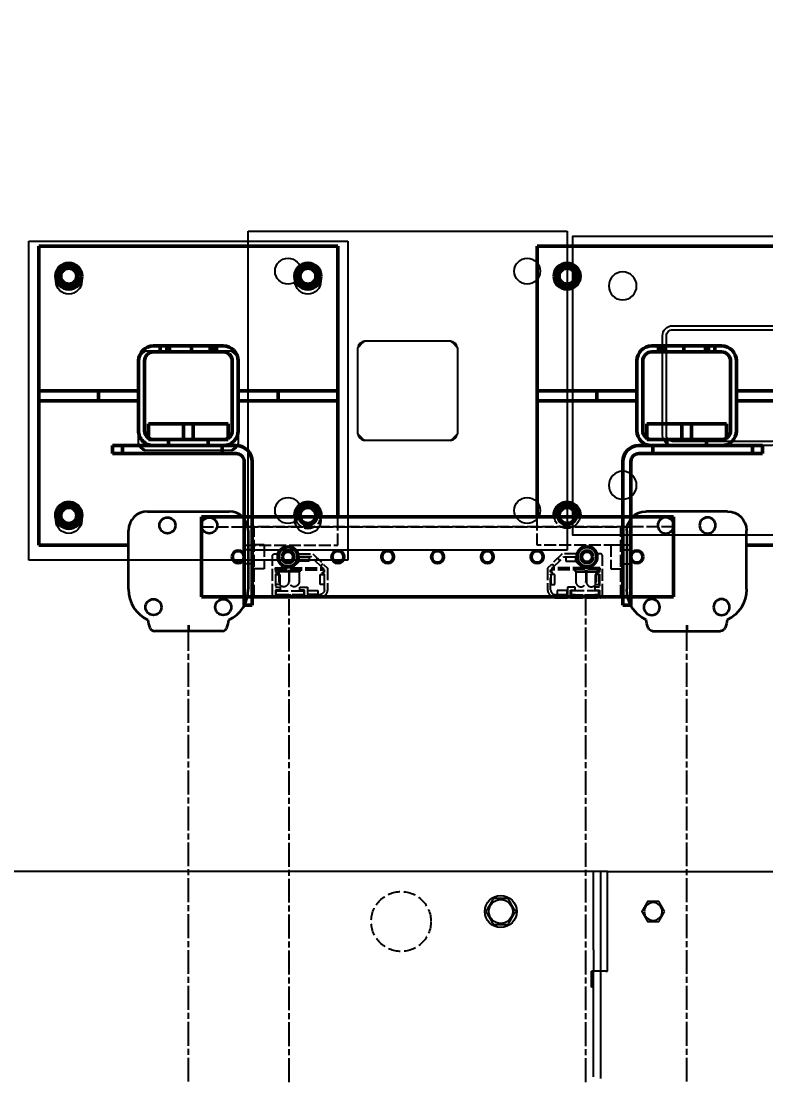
# Model space of a CAD drawing. Header units: millimetres. Extents: x -383313 to -161684, y -117025 to 99224.
# Drawn here: x -343626 to -343252, y -7495 to -6965 of the extents above; entities that cross this region are included whole.
import ezdxf

# ---------------------------------------------------------------- set-up
doc = ezdxf.new("R2010")
doc.units = ezdxf.units.MM
doc.header["$MEASUREMENT"] = 0
for name, pattern in [('AM_ISO02W050', [7.5, 6, -1.5]), ('AM_ISO08W050', [18, 12, -1.5, 3, -1.5]), ('DASHED', [0.75, 0.5, -0.25]), ('ESKD_shtrih', [4, 3, -1])]:
    doc.linetypes.add(name, pattern=pattern)
for name, color, linetype, lineweight in [('AM_0', 7, 'Continuous', 50), ('AM_3', 6, 'AM_ISO02W050', 25), ('AM_6', 2, 'Continuous', 35), ('AM_7', 4, 'AM_ISO08W050', 25)]:
    doc.layers.add(name, color=color, linetype=linetype, lineweight=lineweight)
for name, color, linetype in [('PV-55E8', 7, 'Continuous'), ('Ограждения', 20, 'Continuous'), ('Робот', 30, 'Continuous')]:
    doc.layers.add(name, color=color, linetype=linetype)
doc.styles.add('PSTUDIO', font='arial.ttf')

# ---------------------------------------------------------------- blocks, each defined once
blk = doc.blocks.new('A$Cd2819ec4')
at = {"layer": 'AM_0'}
for p, q in [((-764.22, 243.42), (-764.22, 32)), ((-724.22, 243.42), (-764.22, 243.42)), ((-724.22, 243.42), (-724.22, 32)), ((-827.5, 75), (-900, 75)), ((-900, 75), (-900, -75)), ((-827.5, 45), (-827.5, 75)), ((-827.5, 75), (-822.5, 75)), ((-764.22, 75), (-822.5, 75)), ((-822.5, 75), (-822.5, 45)), ((-822.5, 45), (-827.5, 45)), ((-827.5, 45), (-827.5, 25)), ((-822.5, 25), (-822.5, 45)), ((-720, 32), (-792, 32)), ((-764.22, 32), (-764.22, 28)), ((-720, 28.12), (-720, 32)), ((-720, 28.12), (-720, 32)), ((-792, 28), (-763.33, 28)), ((-763.33, 28), (-757.5, 28)), ((-759.22, 28), (-720, 28)), ((-720, 28), (-720, 28.12)), ((-807.5, 25), (-842.5, 25)), ((-807.5, 22), (-842.5, 22)), ((-800, 24), (-800, 17.5)), ((-796, -38), (-796, 24)), ((-850, 17.5), (-850, -17.5)), ((-847, 17.5), (-847, -17.5)), ((-811, 20), (-803.76, 20)), ((-811, 20), (-811, -20)), ((-803.76, 20), (-803, 20)), ((-803, 20), (-803, 17.5)), ((-803, 10), (-803, 17.5)), ((-800, 10), (-800, 17.5)), ((-796, 17), (-800, 17)), ((-847, 14.12), (-850, 14.12)), ((-850, 12.5), (-847, 12.5)), ((-847, 10.88), (-850, 10.88)), ((-800, 10), (-803, 10)), ((-803, 10), (-803, -10)), ((-800, 10), (-800, -10)), ((-850, 1.5), (-847, 1.5)), ((-811, 2.46), (-803, 2.46)), ((-811, -2.46), (-803, -2.46)), ((-850, -9.5), (-847, -9.5)), ((-803, -17.5), (-803, -10)), ((-803, -10), (-800, -10)), ((-800, -17.5), (-800, -10)), ((-847, -10.88), (-850, -10.88)), ((-847, -14.12), (-850, -14.12)), ((-811, -20), (-803.76, -20)), ((-803.76, -20), (-803, -20)), ((-803, -17.5), (-803, -20)), ((-800, -17.5), (-800, -38)), ((-842.5, -22), (-807.5, -22)), ((-842.5, -25), (-807.5, -25)), ((-827.5, -25), (-827.5, -45)), ((-822.5, -45), (-822.5, -25)), ((-750, -75), (-750, -30)), ((-796, -33), (-800, -33)), ((-800, -38), (-796, -38)), ((-827.5, -75), (-827.5, -45)), ((-827.5, -45), (-822.5, -45)), ((-822.5, -45), (-822.5, -75)), ((-900, -75), (-827.5, -75)), ((-822.5, -75), (-827.5, -75)), ((-822.5, -75), (-764.22, -75)), ((-764.22, -75), (-750, -75))]:
    blk.add_line(p, q, dxfattribs=at)
for centre, radius in [((-744.22, 225), 3), ((-744.22, 200), 5), ((-744.22, 200), 3), ((-744.22, 200), 2.75), ((-744.22, 175), 3), ((-744.22, 150), 3), ((-744.22, 125), 3), ((-744.22, 100), 3), ((-744.22, 75), 3), ((-885, 60), 6.5), ((-885, 60), 5), ((-885, 60), 4.5), ((-885, 60), 4.11), ((-885, 60), 4), ((-765, 60), 4.5), ((-765, 60), 4.11), ((-765, 60), 4), ((-885, -60), 6.5), ((-885, -60), 5), ((-885, -60), 4.5), ((-885, -60), 4.11), ((-885, -60), 4), ((-765, -60), 4.5), ((-765, -60), 4.11), ((-765, -60), 4)]:
    blk.add_circle(centre, radius, dxfattribs=at)
for centre, radius, start, end in [((-765, 60), 6.5, 83.0635, 276.9365), ((-765, 60), 5, 80.9672, 279.0328), ((-792, 24), 8, 90, 180), ((-792, 24), 4, 90, 180), ((-842.5, 17.5), 7.5, 90, 180), ((-842.5, 17.5), 4.5, 90, 180), ((-807.5, 17.5), 7.5, 0, 90), ((-807.5, 17.5), 4.5, 0, 90), ((-842.5, -17.5), 7.5, 180, 270), ((-842.5, -17.5), 4.5, 180, 270), ((-807.5, -17.5), 4.5, 270, 0), ((-807.5, -17.5), 7.5, 270, 0), ((-765, -60), 6.5, 83.0635, 276.9365), ((-765, -60), 5, 80.9672, 279.0328), ((-765, -60), 6.5, 276.9365, 83.0635), ((-765, -60), 5, 279.0328, 80.9672)]:
    blk.add_arc(centre, radius, start, end, dxfattribs=at)
at = {"layer": 'AM_3'}
for p, q in [((-759.22, 243.42), (-759.22, 28)), ((-745.72, 206.75), (-745.72, 205.25)), ((-724.72, 207.75), (-744.71, 207.75)), ((-738.7, 206.42), (-738.7, 182.42)), ((-738.7, 206.42), (-737.7, 206.42)), ((-737.7, 206.42), (-737.7, 182.42)), ((-723.72, 184.25), (-723.72, 206.75)), ((-738.72, 205.25), (-737.72, 205.25)), ((-738.72, 197.75), (-738.72, 205.25)), ((-737.72, 206.25), (-736.47, 206.25)), ((-737.72, 205.25), (-737.72, 206.25)), ((-737.7, 205.02), (-736.7, 205.02)), ((-736.7, 199.32), (-736.7, 205.02)), ((-736.7, 204.67), (-731.7, 204.67)), ((-736.47, 206.25), (-736.47, 205.25)), ((-736.47, 205.25), (-735.47, 205.25)), ((-735.47, 206.25), (-728.97, 206.25)), ((-735.47, 205.25), (-735.47, 206.25)), ((-730.31, 206.1), (-735.31, 206.1)), ((-735.31, 206.1), (-735.31, 204.1)), ((-735.31, 204.1), (-730.31, 204.1)), ((-730.31, 204.1), (-730.31, 206.1)), ((-728.97, 206.25), (-728.97, 204)), ((-728.97, 204), (-727.47, 204)), ((-727.47, 206.25), (-725.22, 206.25)), ((-727.47, 204), (-727.47, 206.25)), ((-727.22, 206), (-727.22, 192)), ((-725.22, 206), (-727.22, 206)), ((-725.22, 206.25), (-725.22, 204)), ((-725.22, 192), (-725.22, 206)), ((-725.22, 204), (-723.72, 205.5)), ((-741.72, 194.5), (-738.72, 197.75)), ((-737.7, 199.77), (-736.7, 199.77)), ((-737.7, 199.32), (-736.7, 199.32)), ((-736.7, 199.67), (-731.7, 199.67)), ((-736.7, 199.42), (-731.7, 199.42)), ((-736.7, 194.07), (-736.7, 199.32)), ((-725.5, 199), (-724.22, 199)), ((-745.72, 194.75), (-745.72, 187.5)), ((-744.22, 194.5), (-741.72, 194.5)), ((-744.22, 188.25), (-744.22, 194.5)), ((-744.06, 194.35), (-744.06, 189.35)), ((-742.06, 194.35), (-744.06, 194.35)), ((-742.06, 189.35), (-742.06, 194.35)), ((-737.7, 194.07), (-736.7, 194.07)), ((-736.7, 194.42), (-731.7, 194.42)), ((-728.97, 194), (-728.97, 190.25)), ((-727.47, 194), (-728.97, 194)), ((-727.47, 191.75), (-727.47, 194)), ((-725.22, 191.75), (-727.47, 191.75)), ((-727.22, 192), (-725.22, 192)), ((-723.72, 192.5), (-725.22, 194)), ((-725.22, 194), (-725.22, 191.75)), ((-745.72, 187.5), (-738.47, 180.25)), ((-738.72, 182.75), (-744.22, 188.25)), ((-744.06, 189.35), (-742.06, 189.35)), ((-743.5, 185.29), (-742.38, 186.41)), ((-728.97, 190.25), (-725.22, 190.25)), ((-727.36, 190.1), (-727.36, 185.1)), ((-725.36, 190.1), (-727.36, 190.1)), ((-725.36, 185.1), (-725.36, 190.1)), ((-725.22, 190.25), (-725.22, 184.25)), ((-740.68, 182.46), (-739.55, 183.59)), ((-737.72, 182.75), (-738.72, 182.75)), ((-738.7, 182.42), (-737.7, 182.42)), ((-738.47, 180.25), (-727.72, 180.25)), ((-737.72, 181.75), (-737.72, 182.75)), ((-736.47, 181.75), (-737.72, 181.75)), ((-736.47, 182.75), (-736.47, 181.75)), ((-735.47, 182.75), (-736.47, 182.75)), ((-735.47, 181.75), (-735.47, 182.75)), ((-727.72, 181.75), (-735.47, 181.75)), ((-730.31, 183.9), (-735.31, 183.9)), ((-735.31, 183.9), (-735.31, 181.9)), ((-735.31, 181.9), (-730.31, 181.9)), ((-730.31, 181.9), (-730.31, 183.9)), ((-727.36, 185.1), (-725.36, 185.1)), ((-750, 75), (-764.22, 75)), ((-750, 28), (-750, 75)), ((-750.22, 38), (-738.22, 38)), ((-750.22, 38), (-750.22, 33)), ((-738.22, 38), (-738.22, 33)), ((-724.22, 33), (-759.22, 33)), ((-759.22, 28), (-759.22, 33)), ((-747.72, 33), (-747.72, 28)), ((-740.72, 33), (-740.72, 28)), ((-724.22, 32), (-724.22, 28))]:
    blk.add_line(p, q, dxfattribs=at)
for centre, radius, start, end in [((-744.71, 206.75), 1, 90, 180), ((-724.72, 206.75), 1, 60, 90), ((-724.72, 206.75), 1, 0, 60), ((-744.27, 200), 5.44, 105.3405, 254.6595), ((-744.27, 200), 5.45, 105.3921, 254.6079), ((-731.7, 202.17), 2.5, 270, 90), ((-731.7, 196.92), 2.5, 270, 90), ((-727.72, 184.25), 2.5, 270, 0), ((-727.72, 184.25), 4, 270, 331.045), ((-727.72, 184.25), 4, 331.045, 0), ((-765, 60), 6.5, 276.9365, 83.0635), ((-765, 60), 5, 279.0328, 80.9672)]:
    blk.add_arc(centre, radius, start, end, dxfattribs=at)
at = {"layer": 'AM_6'}
for p, q in [((-757.5, 30), (-728.02, 30)), ((-767, -20.5), (-767, 20.5)), ((-708.68, 19.33), (-708.4, 19.19)), ((-707, 17.12), (-707, -17.05)), ((-710, 0), (-707, 0)), ((-708.41, -19.19), (-708.68, -19.33)), ((-728.02, -30), (-757.5, -30))]:
    blk.add_line(p, q, dxfattribs=at)
for centre in [(-719, 17.5), (-760, 10.5), (-760, -10.5), (-719, -17.5)]:
    blk.add_circle(centre, 4, dxfattribs=at)
for centre, radius, start, end in [((-757.5, 20.5), 9.5, 90, 180), ((-727.67, 13.42), 16.58, 24.7698, 91.213), ((-714.96, 3.57), 16.96, 68.2946, 82.0543), ((-709.55, 16.9), 2.56, 4.9071, 63.3507), ((-757.5, -20.5), 9.5, 180, 270), ((-727.67, -13.42), 16.58, 268.787, 335.2302), ((-714.96, -3.57), 16.96, 277.9457, 291.7054), ((-709.54, -16.91), 2.55, 296.5146, 356.8543)]:
    blk.add_arc(centre, radius, start, end, dxfattribs=at)
at = {"layer": 'AM_7'}
for p, q in [((725.21, 199.42), (-722.94, 199.42)), ((707, 0), (-708.67, 0))]:
    blk.add_line(p, q, dxfattribs=at)
blk = doc.blocks.new('stolb 60x60')
at = {"layer": 'Ограждения'}
blk.add_lwpolyline([(360888.92, -283103.87), (361038.92, -283103.87), (361038.92, -282953.87), (360888.92, -282953.87)], close=True, dxfattribs=at)
for points in [[(360938.92, -283058.87), (360988.92, -283058.87, 0.414214), (360993.92, -283053.87), (360993.92, -283003.87, 0.414214), (360988.92, -282998.87), (360938.92, -282998.87, 0.414214), (360933.92, -283003.87), (360933.92, -283053.87, 0.414214)], [(360938.92, -283056.87), (360988.92, -283056.87, 0.414214), (360991.92, -283053.87), (360991.92, -283003.87, 0.414214), (360988.92, -283000.87), (360938.92, -283000.87, 0.414214), (360935.92, -283003.87), (360935.92, -283053.87, 0.414214)]]:
    blk.add_lwpolyline(points, format="xyb", close=True, dxfattribs=at)
for centre in [(360913.92, -282978.87), (361013.92, -282978.87), (360913.92, -283078.87), (361013.92, -283078.87)]:
    blk.add_circle(centre, 7, dxfattribs=at)
blk = doc.blocks.new('*U121')
at = {"xscale": -1, "rotation": 180}
blk.add_blockref('stolb 60x60', (-359784.59, -283028.87), dxfattribs=at)
blk = doc.blocks.new('*U123')
at = {"layer": 'PV-55E8', "color": 3}
for p, q in [((-1484.5, -470.38), (-1484.5, -523.38)), ((-1485.5, -515.38), (-1485.5, -523.38)), ((-1484.5, -515.38), (-1485.5, -515.38)), ((-1484.5, -523.38), (-1485.5, -523.38)), ((-1478.2, -523.38), (-1484.5, -523.38)), ((-1484.5, -534.08), (-1484.5, -523.38)), ((-1478.2, -523.38), (-1477.5, -523.38)), ((-1477.5, -523.38), (-1477.5, -573.38)), ((-1484.5, -534.08), (-1484.5, -573.38)), ((-1477.5, -573.38), (-1484.5, -573.38)), ((-1477.5, -573.38), (-1286.5, -573.38))]:
    blk.add_line(p, q, dxfattribs=at)
blk.add_circle((-1454.5, -553.38), 4.5, dxfattribs=at)
for points in [[(-1460.27, -553.38), (-1458.83, -550.88), (-1457.39, -548.38)], [(-1457.39, -548.38), (-1454.5, -548.38), (-1451.61, -548.38)], [(-1451.61, -548.38), (-1450.17, -550.88), (-1448.73, -553.38)], [(-1457.39, -558.38), (-1458.83, -555.88), (-1460.27, -553.38)], [(-1448.73, -553.38), (-1450.17, -555.88), (-1451.61, -558.38)], [(-1451.61, -558.38), (-1454.5, -558.38), (-1457.39, -558.38)]]:
    blk.add_rational_spline(points, [1.38309954712, 1.59706579169, 1.38309954712], degree=2, dxfattribs=at)
blk = doc.blocks.new('A$Cdbab0bab')
at = {"color": 3}
for q in [(0, -476.3), (463, -580)]:
    blk.add_line((0, -580), q, dxfattribs=at)
at = {"color": 94, "linetype": 'ESKD_shtrih', "ltscale": 2}
blk.add_circle((100, -555), 15, dxfattribs=at)
at = {"color": 3}
for radius in [8, 6]:
    blk.add_circle((50, -560), radius, dxfattribs=at)
for points in [[(46.25, -553.5), (44.37, -556.75), (42.49, -560)], [(53.75, -553.5), (50, -553.5), (46.25, -553.5)], [(57.51, -560), (55.63, -556.75), (53.75, -553.5)], [(42.49, -560), (44.37, -563.25), (46.25, -566.5)], [(53.75, -566.5), (55.63, -563.25), (57.51, -560)], [(46.25, -566.5), (50, -566.5), (53.75, -566.5)]]:
    blk.add_rational_spline(points, [1.2245094272, 1.41394169484, 1.2245094272], degree=2, dxfattribs=at)
blk = doc.blocks.new('Робот ABB IRB660_3.15 (сверху)')
at = {"layer": 'Робот'}
blk.add_circle((0, 0), 3150, dxfattribs=at)
blk = doc.blocks.new('A$C9339d81e')
at = {"layer": 'Ограждения'}
for p, q in [((-105, 80), (55, 80)), ((-105, 12.5), (-105, 80)), ((55, 80), (55, -80)), ((55, 80), (55, -80)), ((-50, -21.54), (-50, 21.54)), ((-46.54, 25), (-3.46, 25)), ((0, 21.54), (0, -21.54)), ((-105, -80), (-105, 12.5)), ((-3.46, -25), (-46.54, -25)), ((55, -80), (-105, -80))]:
    blk.add_line(p, q, dxfattribs=at)
for centre in [(-85, 60), (35, 60), (-85, -60), (35, -60)]:
    blk.add_circle(centre, 6.5, dxfattribs=at)
for centre, radius, start, end in [((-25, 0), 33, 130.7491, 139.2509), ((-46, 21), 4, 98.5054, 171.4946), ((-25, 0), 33, 40.7491, 49.2509), ((-4, 21), 4, 8.5054, 81.4946), ((-25, 0), 33, 220.7491, 229.2509), ((-46, -21), 4, 188.5054, 261.4946), ((-25, 0), 33, 310.7491, 319.2509), ((-4, -21), 4, 278.5054, 351.4946)]:
    blk.add_arc(centre, radius, start, end, dxfattribs=at)

msp = doc.modelspace()

# ---------------------------------------------------------------- block references
at = {"ltscale": 100}
for p in [(-343407.23629, -7150.92257), (-343517.23629, -7155.92257)]:
    msp.add_blockref('A$C9339d81e', p, dxfattribs=at)
at = {"linetype": 'DASHED'}
for name, p, rotation in [('A$Cd2819ec4', (-343542.23629, -7978.42257), 270), ('A$Cdbab0bab', (-343335.51332, -7972.09281), 180)]:
    msp.add_blockref(name, p, dxfattribs=dict(at, rotation=rotation))
at = {"linetype": 'DASHED', "xscale": -1, "rotation": 90}
msp.add_blockref('A$Cd2819ec4', (-343292.23629, -7978.42257), dxfattribs=at)
at = {"xscale": -1, "rotation": 180}
msp.add_blockref('*U123', (-341854.51332, -7965.47031), dxfattribs=at)
at = {"layer": 'Робот', "rotation": 180}
msp.add_blockref('Робот ABB IRB660_3.15 (сверху)', (-344500.63713, -5731.42318), dxfattribs=at)
at = {"layer": 'Робот', "linetype": 'DASHED', "rotation": 180}
msp.add_blockref('*U121', (-342095.00605, -7148.31254), dxfattribs=at)

# ---------------------------------------------------------------- texts
at = {"ltscale": 100, "style": 'PSTUDIO'}
msp.add_text('0,75кВт', height=100, dxfattribs=at).set_placement((-343801.92099, -6951.19463))

doc.saveas('drawing.dxf')
